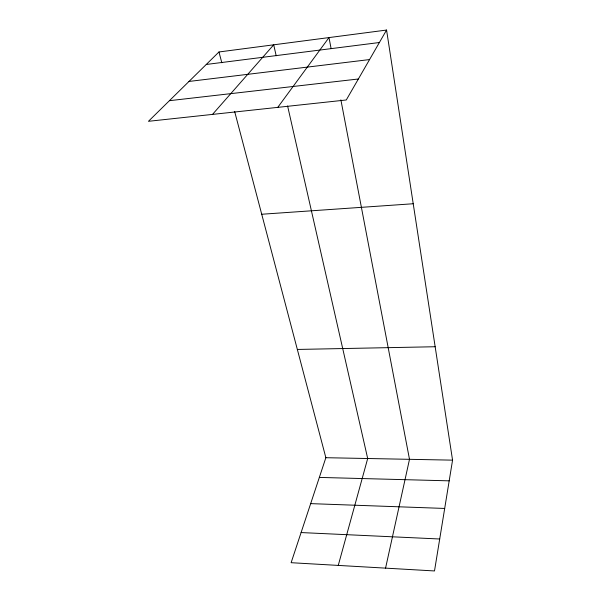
<?xml version="1.0" encoding="UTF-8"?>
<svg xmlns="http://www.w3.org/2000/svg" width="601" height="601" viewBox="0 0 601 601"><rect width="100%" height="100%" fill="white"/><g stroke="black" fill="none" stroke-linecap="round" stroke-linejoin="round"><path stroke-width="0.9" d="M386.571 30.05L346.281 99.976L148.439 121.312L218.967 51.971L386.571 30.05L452.561 460.148L434.5 570.95L291.124 562.701L325.862 457.707L234.638 111.448M385.564 568.133L409.499 459.322L340.88 99.841M338.258 565.413L367.692 458.518L287.601 105.986M277.767 107.369L328.995 37.578L331.098 48.568M212.506 114.408L273.703 44.812L276.19 55.773M206.263 64.465L379.381 42.521M188.984 81.451L369.562 59.567M169.422 100.69L358.369 78.994M261.72 214.249L413.218 203.747M297.337 349.444L435.162 346.739M325.862 457.707L452.561 460.148M319.341 477.419L449.187 480.845M310.664 503.63L444.687 508.446M301.093 532.561L439.707 538.999M218.967 51.971L221.822 62.782"/></g></svg>
